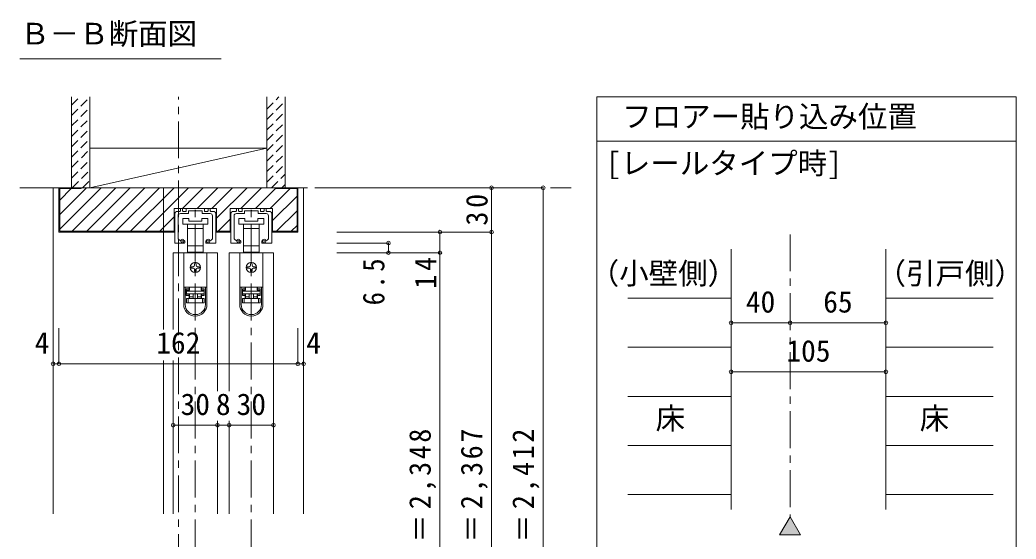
# Model space of a CAD drawing. Units: millimetres, scale not verified. Extents: x -957 to 993, y -689 to 708.
# Drawn here: x -97 to 579, y -228 to 124 of the extents above; entities that cross this region are included whole.
import ezdxf
from ezdxf.enums import TextEntityAlignment as Align

# ---------------------------------------------------------------- set-up
doc = ezdxf.new("R2010")
doc.units = ezdxf.units.MM
doc.header["$LTSCALE"] = 5
doc.header["$PDMODE"] = 32
doc.header["$PDSIZE"] = 2.5
doc.linetypes.add('CHAIN1', pattern=[8, 5, -1, 1, -1])
doc.linetypes.add('DASHED1', pattern=[1.8, 1.2, -0.6])
doc.layers.add('0-B_寸法', color=7, linetype='Continuous', lineweight=9)
doc.styles.add('ＭＳ ゴシック', font='')
doc.styles.get('ＭＳ ゴシック').set_extended_font_data('MS Gothic')

# ---------------------------------------------------------------- blocks, each defined once
blk = doc.blocks.new('01')
at = {"layer": '0-B_寸法'}
for p, q in [((-10.15, 6.02), (-10.15, 7.42)), ((-8.95, 7.72), (-9.85, 7.72)), ((-8.65, 6.02), (-8.65, 7.42)), ((-6.15, 7.42), (-6.15, 6.02)), ((-5.85, 7.72), (5.85, 7.72)), ((6.15, 7.42), (6.15, 6.02)), ((8.65, 6.02), (8.65, 7.42)), ((8.95, 7.72), (9.85, 7.72)), ((10.15, 6.02), (10.15, 7.42)), ((-14, 3.72), (-14, -15.48)), ((-12, 5.72), (-10.45, 5.72)), ((-11.65, 2.72), (-11.65, -12.157)), ((-10.15, 4.22), (-4.95, 4.22)), ((-6.45, 5.72), (-8.35, 5.72)), ((-4.65, 4.52), (-4.65, 5.92)), ((-4.35, 6.22), (-0.3, 6.22)), ((0, 6.52), (-0.3, 6.22)), ((0, 6.52), (0.3, 6.22)), ((4.35, 6.22), (0.3, 6.22)), ((4.65, 4.52), (4.65, 5.92)), ((10.15, 4.22), (4.95, 4.22)), ((6.45, 5.72), (8.35, 5.72)), ((12, 5.72), (10.45, 5.72)), ((11.65, 2.72), (11.65, -12.157)), ((14, 3.72), (14, -15.48)), ((-13.7, -15.78), (-7.45, -15.78)), ((-7.15, -15.48), (-7.15, -14.405)), ((7.15, -15.48), (7.15, -14.405)), ((13.7, -15.78), (7.45, -15.78))]:
    blk.add_line(p, q, dxfattribs=at)
for centre, radius, start, end in [((-9.85, 7.42), 0.3, 90, 180), ((-8.95, 7.42), 0.3, 0, 90), ((-5.85, 7.42), 0.3, 90, 180), ((5.85, 7.42), 0.3, 0, 90), ((8.95, 7.42), 0.3, 90, 180), ((9.85, 7.42), 0.3, 0, 90), ((-12, 3.72), 2, 90, 180), ((-10.15, 2.72), 1.5, 90, 180), ((-10.45, 6.02), 0.3, 270, 0), ((-8.35, 6.02), 0.3, 180, 270), ((-6.45, 6.02), 0.3, 270, 0), ((-4.95, 4.52), 0.3, 270, 0), ((-4.35, 5.92), 0.3, 90, 180), ((4.35, 5.92), 0.3, 0, 90), ((4.95, 4.52), 0.3, 180, 270), ((6.45, 6.02), 0.3, 180, 270), ((8.35, 6.02), 0.3, 270, 0), ((10.45, 6.02), 0.3, 180, 270), ((10.15, 2.72), 1.5, 0, 90), ((12, 3.72), 2, 0, 90), ((-9.65, -12.157), 2, 180, 253.54075), ((9.65, -12.157), 2, 286.45925, 0), ((-13.7, -15.48), 0.3, 180, 270), ((-8.8, -9.28), 5, 253.54075, 284.75682), ((-7.45, -14.405), 0.3, 0, 104.75682), ((-7.45, -15.48), 0.3, 270, 0), ((7.45, -14.405), 0.3, 75.24318, 180), ((7.45, -15.48), 0.3, 180, 270), ((8.8, -9.28), 5, 255.24318, 286.45925), ((13.7, -15.48), 0.3, 270, 0)]:
    blk.add_arc(centre, radius, start, end, dxfattribs=at)
for p in [(-8.8, -14.28), (8.8, -14.28)]:
    blk.add_point(p, dxfattribs=at)

msp = doc.modelspace()

# ---------------------------------------------------------------- linework, layer by layer
at = {"layer": '0-B_寸法'}
for p, q in [((39.485, 97.544), (-96.942, 97.544)), ((-61.942, 10.058), (-61.942, 71.709)), ((-49.442, 10.058), (-49.442, 71.709)), ((70.558, 10.058), (70.558, 71.709)), ((83.058, 10.058), (83.058, 71.709)), ((294.558, 71.709), (294.558, -478.929)), ((294.558, 71.709), (578.914, 71.709)), ((578.914, 71.709), (578.914, -478.929)), ((294.558, 41.709), (578.914, 41.709)), ((-49.442, 10.058), (70.558, 37.058)), ((-49.442, 37.058), (70.558, 37.058)), ((-74.442, 10.058), (-74.442, -210.942)), ((-74.442, 10.058), (-70.442, 10.058)), ((91.558, 10.058), (-70.442, 10.058)), ((-70.442, -19.942), (-70.442, 10.058)), ((-69.942, -8.116), (-51.769, 10.058)), ((-69.942, -18.015), (-41.87, 10.058)), ((-55.442, 9.558), (-69.942, 9.558)), ((-69.942, -19.442), (-69.942, 9.558)), ((-69.942, 1.784), (-62.169, 9.558)), ((-61.47, -19.442), (-31.97, 10.058)), ((-55.442, 10.058), (-55.442, 9.558)), ((-51.571, -19.442), (-22.071, 10.058)), ((-49.442, 10.058), (70.558, 10.058)), ((-41.671, -19.442), (-12.171, 10.058)), ((-31.772, -19.442), (-2.272, 10.058)), ((-21.872, -19.442), (7.628, 10.058)), ((-11.973, -19.442), (17.527, 10.058)), ((0.558, 10.058), (0.558, -86.088)), ((13.427, -3.942), (27.427, 10.058)), ((23.326, -3.942), (37.326, 10.058)), ((33.226, -3.942), (47.226, 10.058)), ((36.458, -10.61), (57.125, 10.058)), ((53.025, -3.942), (67.025, 10.058)), ((62.924, -3.942), (76.558, 9.691)), ((86.324, 9.558), (72.824, -3.942)), ((76.558, 9.558), (76.558, 10.058)), ((76.558, 9.558), (91.058, 9.558)), ((91.058, -19.442), (91.058, 9.558)), ((91.558, -19.942), (91.558, 10.058)), ((258.058, 10.058), (118.058, 10.058)), ((223.058, 10.058), (223.058, -19.942)), ((258.058, -439.942), (258.058, 10.058)), ((74.458, -12.208), (91.058, 4.392)), ((7.658, -19.942), (7.658, -3.942)), ((45.658, -19.942), (45.658, -3.942)), ((77.123, -19.442), (91.058, -5.507)), ((-2.073, -19.442), (7.658, -9.711)), ((13.558, -10.642), (13.558, -14.642)), ((17.558, -10.642), (13.558, -10.642)), ((17.558, -12.642), (17.558, -10.642)), ((26.558, -12.642), (17.558, -12.642)), ((26.558, -10.642), (26.558, -12.642)), ((30.558, -10.642), (26.558, -10.642)), ((30.558, -14.642), (30.558, -10.642)), ((37.525, -19.442), (45.658, -11.309)), ((51.558, -10.642), (51.558, -14.642)), ((55.558, -10.642), (51.558, -10.642)), ((55.558, -12.642), (55.558, -10.642)), ((64.558, -12.642), (55.558, -12.642)), ((64.558, -10.642), (64.558, -12.642)), ((68.558, -10.642), (64.558, -10.642)), ((68.558, -14.642), (68.558, -10.642)), ((7.658, -19.942), (-70.442, -19.942)), ((-69.942, -19.442), (7.658, -19.442)), ((13.558, -14.642), (22.058, -14.642)), ((16.808, -14.642), (16.808, -17.642)), ((16.808, -17.642), (16.808, -29.242)), ((16.808, -17.642), (22.058, -17.642)), ((22.058, -14.642), (30.558, -14.642)), ((22.058, -17.642), (27.308, -17.642)), ((27.308, -17.642), (27.308, -14.642)), ((27.308, -29.242), (27.308, -17.642)), ((45.658, -19.442), (36.458, -19.442)), ((45.658, -19.942), (36.458, -19.942)), ((51.558, -14.642), (60.058, -14.642)), ((54.808, -14.642), (54.808, -17.642)), ((54.808, -17.642), (54.808, -29.242)), ((54.808, -17.642), (60.058, -17.642)), ((60.058, -14.642), (68.558, -14.642)), ((60.058, -17.642), (65.308, -17.642)), ((65.308, -17.642), (65.308, -14.642)), ((65.308, -29.242), (65.308, -17.642)), ((91.058, -19.442), (74.458, -19.442)), ((91.558, -19.942), (74.458, -19.942)), ((87.022, -19.442), (91.058, -15.407)), ((223.058, -19.942), (118.058, -19.942)), ((188.058, -19.942), (188.058, -33.942)), ((223.058, -439.942), (223.058, -19.942)), ((16.808, -29.242), (16.808, -33.642)), ((22.058, -29.242), (16.808, -29.242)), ((16.808, -33.642), (18.058, -33.642)), ((27.308, -29.242), (22.058, -29.242)), ((26.058, -33.942), (26.058, -33.642)), ((26.058, -33.642), (27.308, -33.642)), ((27.308, -33.642), (27.308, -29.242)), ((54.808, -29.242), (54.808, -33.642)), ((60.058, -29.242), (54.808, -29.242)), ((54.808, -33.642), (56.058, -33.642)), ((65.308, -29.242), (60.058, -29.242)), ((64.058, -33.942), (64.058, -33.642)), ((64.058, -33.642), (65.308, -33.642)), ((65.308, -33.642), (65.308, -29.242)), ((153.058, -27.442), (118.058, -27.442)), ((153.058, -27.442), (153.058, -33.942)), ((385.58, -31.492), (385.58, -207.999)), ((490.58, -31.492), (490.58, -207.999)), ((37.058, -33.942), (7.058, -33.942)), ((7.058, -33.942), (7.058, -86.088)), ((14.158, -33.942), (14.158, -57.242)), ((29.958, -33.942), (14.158, -33.942)), ((29.958, -33.942), (29.958, -57.242)), ((37.058, -33.942), (37.058, -127.942)), ((45.058, -33.942), (45.058, -127.942)), ((75.058, -33.942), (45.058, -33.942)), ((52.158, -33.942), (52.158, -57.242)), ((67.958, -33.942), (52.158, -33.942)), ((67.958, -33.942), (67.958, -57.242)), ((75.058, -33.942), (75.058, -210.942)), ((188.058, -33.942), (118.058, -33.942)), ((188.058, -33.942), (188.058, -419.942)), ((20.558, -43.442), (19.558, -43.442)), ((19.558, -44.442), (20.558, -44.442)), ((21.558, -41.442), (21.558, -42.442)), ((21.558, -45.442), (21.558, -46.442)), ((22.558, -42.442), (22.558, -41.442)), ((22.558, -46.442), (22.558, -45.442)), ((24.558, -43.442), (23.558, -43.442)), ((23.558, -44.442), (24.558, -44.442)), ((58.558, -43.442), (57.558, -43.442)), ((57.558, -44.442), (58.558, -44.442)), ((59.558, -41.442), (59.558, -42.442)), ((59.558, -45.442), (59.558, -46.442)), ((60.558, -42.442), (60.558, -41.442)), ((60.558, -46.442), (60.558, -45.442)), ((62.558, -43.442), (61.558, -43.442)), ((61.558, -44.442), (62.558, -44.442)), ((14.158, -57.242), (14.158, -57.342)), ((29.958, -57.242), (14.158, -57.242)), ((14.158, -57.342), (14.158, -69.042)), ((15.158, -57.342), (14.158, -57.342)), ((15.158, -69.042), (15.158, -57.342)), ((17.858, -57.342), (15.158, -57.342)), ((15.958, -58.342), (17.858, -58.342)), ((15.958, -58.342), (15.958, -63.042)), ((17.858, -59.342), (15.958, -59.342)), ((18.058, -59.442), (16.158, -59.442)), ((16.158, -59.442), (16.158, -59.942)), ((17.158, -57.342), (17.158, -57.242)), ((17.858, -57.342), (17.858, -58.342)), ((17.858, -58.342), (17.858, -59.342)), ((18.058, -59.442), (18.058, -57.242)), ((26.058, -57.242), (26.058, -59.442)), ((27.958, -59.442), (26.058, -59.442)), ((26.258, -58.342), (26.258, -57.342)), ((28.958, -57.342), (26.258, -57.342)), ((26.258, -58.342), (28.158, -58.342)), ((26.958, -57.242), (26.958, -57.342)), ((27.958, -59.942), (27.958, -59.442)), ((28.158, -63.042), (28.158, -58.342)), ((29.958, -57.242), (29.958, -57.342)), ((29.958, -69.042), (29.958, -57.342)), ((52.158, -57.242), (52.158, -57.342)), ((67.958, -57.242), (52.158, -57.242)), ((52.158, -57.342), (52.158, -69.042)), ((53.158, -57.342), (52.158, -57.342)), ((53.158, -69.042), (53.158, -57.342)), ((55.858, -57.342), (53.158, -57.342)), ((53.958, -58.342), (55.858, -58.342)), ((53.958, -58.342), (53.958, -63.042)), ((55.858, -59.342), (53.958, -59.342)), ((56.058, -59.442), (54.158, -59.442)), ((54.158, -59.442), (54.158, -59.942)), ((55.158, -57.342), (55.158, -57.242)), ((55.858, -57.342), (55.858, -58.342)), ((55.858, -58.342), (55.858, -59.342)), ((56.058, -59.442), (56.058, -57.242)), ((64.058, -57.242), (64.058, -59.442)), ((65.958, -59.442), (64.058, -59.442)), ((64.258, -58.342), (64.258, -57.342)), ((66.958, -57.342), (64.258, -57.342)), ((64.258, -58.342), (66.158, -58.342)), ((64.958, -57.242), (64.958, -57.342)), ((65.958, -59.942), (65.958, -59.442)), ((66.158, -63.042), (66.158, -58.342)), ((67.958, -57.242), (67.958, -57.342)), ((67.958, -69.042), (67.958, -57.342)), ((17.858, -63.042), (15.958, -63.042)), ((16.158, -67.942), (16.158, -64.942)), ((16.158, -64.942), (17.158, -64.942)), ((17.158, -64.942), (17.158, -67.942)), ((17.158, -64.942), (26.958, -64.942)), ((17.858, -63.042), (17.858, -64.942)), ((18.058, -63.942), (18.058, -61.942)), ((18.058, -63.942), (20.558, -63.942)), ((18.058, -64.942), (18.058, -63.942)), ((20.558, -61.942), (20.558, -64.942)), ((23.558, -61.942), (23.558, -64.942)), ((26.058, -61.942), (26.058, -63.942)), ((26.258, -62.042), (28.158, -62.042)), ((26.258, -63.042), (26.258, -62.042)), ((26.258, -64.942), (26.258, -63.042)), ((28.158, -63.042), (26.258, -63.042)), ((26.958, -67.942), (26.958, -64.942)), ((26.958, -64.942), (27.958, -64.942)), ((27.958, -64.942), (27.958, -67.942)), ((55.858, -63.042), (53.958, -63.042)), ((54.158, -67.942), (54.158, -64.942)), ((54.158, -64.942), (55.158, -64.942)), ((55.158, -64.942), (55.158, -67.942)), ((55.158, -64.942), (64.958, -64.942)), ((55.858, -63.042), (55.858, -64.942)), ((56.058, -63.942), (56.058, -61.942)), ((56.058, -63.942), (58.558, -63.942)), ((56.058, -64.942), (56.058, -63.942)), ((58.558, -61.942), (58.558, -64.942)), ((61.558, -61.942), (61.558, -64.942)), ((64.058, -61.942), (64.058, -63.942)), ((64.258, -62.042), (66.158, -62.042)), ((64.258, -63.042), (64.258, -62.042)), ((64.258, -64.942), (64.258, -63.042)), ((66.158, -63.042), (64.258, -63.042)), ((64.958, -67.942), (64.958, -64.942)), ((64.958, -64.942), (65.958, -64.942)), ((65.958, -64.942), (65.958, -67.942)), ((17.158, -67.942), (16.158, -67.942)), ((26.958, -67.942), (17.158, -67.942)), ((27.958, -67.942), (26.958, -67.942)), ((55.158, -67.942), (54.158, -67.942)), ((64.958, -67.942), (55.158, -67.942)), ((65.958, -67.942), (64.958, -67.942)), ((-70.442, -109.246), (-70.442, -85.188)), ((385.58, -81.444), (425.58, -81.444)), ((425.58, -81.444), (490.58, -81.444)), ((91.558, -109.246), (91.558, -88.688)), ((0.558, -107.125), (0.558, -210.942)), ((7.058, -107.125), (7.058, -210.942)), ((-70.442, -109.246), (91.558, -109.246)), ((385.58, -114.746), (490.58, -114.746)), ((37.058, -147.942), (37.058, -210.942)), ((45.058, -147.942), (45.058, -210.942)), ((7.058, -150.942), (75.058, -150.942)), ((425.58, -213.024), (418.442, -225.387)), ((425.58, -213.024), (432.717, -225.387)), ((432.717, -225.387), (418.442, -225.387))]:
    msp.add_line(p, q, dxfattribs=at)
at = {"layer": '0-B_寸法', "linetype": 'DASHED1'}
for p, q in [((-61.942, 66.163), (-56.396, 71.709)), ((-61.942, 59.091), (-49.442, 71.591)), ((70.558, 63.454), (78.812, 71.709)), ((70.558, 56.383), (83.058, 68.883)), ((-61.942, 52.02), (-49.442, 64.52)), ((70.558, 49.312), (83.058, 61.812)), ((-61.942, 44.949), (-49.442, 57.449)), ((70.558, 42.241), (83.058, 54.741)), ((-61.942, 37.878), (-49.442, 50.378)), ((70.558, 35.17), (83.058, 47.67)), ((-61.942, 30.807), (-49.442, 43.307)), ((70.558, 28.099), (83.058, 40.599)), ((-61.621, 24.058), (-49.442, 36.236)), ((-61.97, 16.637), (-49.442, 29.165)), ((70.558, 21.028), (83.058, 33.528)), ((-61.479, 10.058), (-49.442, 22.094)), ((70.558, 13.957), (83.058, 26.457)), ((-54.408, 10.058), (-49.442, 15.023)), ((73.73, 10.058), (83.058, 19.386)), ((80.801, 10.058), (83.058, 12.315))]:
    msp.add_line(p, q, dxfattribs=at)
at = {"layer": '0-B_寸法', "linetype": 'CHAIN1'}
for p, q in [((10.558, -449.942), (10.558, 71.709)), ((-96.942, 10.058), (277.058, 10.058)), ((22.058, -439.942), (22.058, -3.942)), ((60.058, -439.942), (60.058, -3.942)), ((425.58, -21.492), (425.58, -213.024))]:
    msp.add_line(p, q, dxfattribs=at)
at = {"layer": '0-B_寸法', "color": 4}
for p, q in [((315.58, -64.794), (385.58, -64.794)), ((490.58, -64.794), (563.374, -64.794)), ((-74.442, -109.246), (-74.442, -85.188)), ((-70.442, -109.246), (-70.442, -85.188)), ((91.558, -109.246), (91.558, -85.188)), ((95.558, -109.246), (95.558, -85.188)), ((385.58, -98.095), (315.58, -98.095)), ((490.58, -98.095), (563.374, -98.095)), ((-74.442, -109.246), (-70.442, -109.246)), ((91.558, -109.246), (95.558, -109.246)), ((385.58, -131.396), (315.58, -131.396)), ((490.58, -131.396), (563.374, -131.396)), ((385.58, -164.698), (315.58, -164.698)), ((490.58, -164.698), (563.374, -164.698)), ((385.58, -197.999), (315.58, -197.999)), ((490.58, -197.999), (563.374, -197.999))]:
    msp.add_line(p, q, dxfattribs=at)
at = {"layer": '0-B_寸法'}
for points in [[(95.558, -210.942), (95.558, 10.058), (91.558, 10.058)], [(36.458, -19.942), (36.458, -3.942), (7.658, -3.942)], [(74.458, -19.942), (74.458, -3.942), (45.658, -3.942)], [(26.058, -33.642), (18.058, -33.642), (18.058, -33.942)], [(64.058, -33.642), (56.058, -33.642), (56.058, -33.942)], [(28.158, -59.342), (26.258, -59.342), (26.258, -58.342)], [(29.958, -57.342), (28.958, -57.342), (28.958, -69.042)], [(66.158, -59.342), (64.258, -59.342), (64.258, -58.342)], [(67.958, -57.342), (66.958, -57.342), (66.958, -69.042)], [(15.958, -62.042), (17.858, -62.042), (17.858, -63.042)], [(23.558, -63.942), (26.058, -63.942), (26.058, -64.942)], [(53.958, -62.042), (55.858, -62.042), (55.858, -63.042)], [(61.558, -63.942), (64.058, -63.942), (64.058, -64.942)]]:
    msp.add_lwpolyline(points, dxfattribs=at)
for points in [[(27.958, -61.942), (16.158, -61.942), (16.158, -59.942), (27.958, -59.942)], [(65.958, -61.942), (54.158, -61.942), (54.158, -59.942), (65.958, -59.942)]]:
    msp.add_lwpolyline(points, close=True, dxfattribs=at)
for centre in [(22.058, -43.942), (60.058, -43.942)]:
    msp.add_circle(centre, 3.5, dxfattribs=at)
for centre, radius, start, end in [((19.558, -43.942), 0.5, 90, 180), ((19.558, -43.942), 0.5, 180, 270), ((20.558, -42.442), 1, 270, 0), ((20.558, -45.442), 1, 0, 90), ((22.058, -41.442), 0.5, 90, 180), ((22.058, -46.442), 0.5, 180, 270), ((22.058, -41.442), 0.5, 0, 90), ((22.058, -46.442), 0.5, 270, 0), ((23.558, -42.442), 1, 180, 270), ((23.558, -45.442), 1, 90, 180), ((24.558, -43.942), 0.5, 0, 90), ((24.558, -43.942), 0.5, 270, 0), ((57.558, -43.942), 0.5, 90, 180), ((57.558, -43.942), 0.5, 180, 270), ((58.558, -42.442), 1, 270, 0), ((58.558, -45.442), 1, 0, 90), ((60.058, -41.442), 0.5, 90, 180), ((60.058, -46.442), 0.5, 180, 270), ((60.058, -41.442), 0.5, 0, 90), ((60.058, -46.442), 0.5, 270, 0), ((61.558, -42.442), 1, 180, 270), ((61.558, -45.442), 1, 90, 180), ((62.558, -43.942), 0.5, 0, 90), ((62.558, -43.942), 0.5, 270, 0), ((22.058, -69.042), 7.9, 180, 0), ((22.058, -69.042), 6.9, 180, 0), ((60.058, -69.042), 7.9, 180, 0), ((60.058, -69.042), 6.9, 180, 0)]:
    msp.add_arc(centre, radius, start, end, dxfattribs=at)
for p in [(223.058, 10.058), (258.058, 10.058), (188.058, -19.942), (223.058, -19.942), (153.058, -27.442), (153.058, -33.942), (188.058, -33.942), (385.58, -81.444), (425.58, -81.444), (490.58, -81.444), (-74.442, -109.246), (-70.442, -109.246), (91.558, -109.246), (95.558, -109.246), (385.58, -114.746), (490.58, -114.746), (7.058, -150.942), (37.058, -150.942), (45.058, -150.942), (75.058, -150.942)]:
    msp.add_point(p, dxfattribs=at)
at = {"layer": '0-B_寸法', "color": 16}
msp.add_solid([(432.717, -225.387), (425.58, -213.024), (418.442, -225.387)], dxfattribs=at)

# ---------------------------------------------------------------- block references
at = {"layer": '0-B_寸法'}
for p in [(22.058, -11.662), (60.058, -11.662)]:
    msp.add_blockref('01', p, dxfattribs=at)

# ---------------------------------------------------------------- texts
at = {"layer": '0-B_寸法', "style": 'ＭＳ ゴシック'}
for s, p in [('Ｂ－Ｂ断面図', (-96.749, 102.868)), ('フロアー貼り込み位置', (311.675, 46.709)), ('[レールタイプ時]', (300.796, 15.02)), ('（小壁側）', (289.645, -59.689)), ('（引戸側）', (484.243, -59.689)), ('40', (395.58, -78.944)), ('65', (448.08, -78.944)), ('162', (-4.442, -106.746)), ('4', (-86.912, -106.746)), ('4', (97.304, -106.746)), ('105', (423.08, -112.246)), ('30', (12.058, -148.442)), ('8', (36.058, -148.442)), ('30', (50.058, -148.442)), ('床', (334.33, -158.047)), ('床', (513.519, -158.047))]:
    msp.add_text(s, height=14.66, dxfattribs=at).set_placement(p, align=Align.BOTTOM_LEFT)
at = {"layer": '0-B_寸法', "char_height": 14.66, "attachment_point": 7, "rotation": 90, "style": 'ＭＳ ゴシック'}
for s, insert in [('\\T1.27;\\W0.95;30', (220.558, -15.567)), ('\\T1.27;\\W0.9;6.5', (150.558, -69.641)), ('\\T1.27;\\W0.95;14', (185.558, -58.391)), ('\\T1.19;\\W0.95;ＤＨ＝2,348', (185.558, -275.692)), ('\\T1.19;\\W0.95;枠内＝2,367', (220.558, -275.692)), ('\\T1.19;\\W0.95;枠外＝2,412', (255.558, -275.692))]:
    msp.add_mtext(s, dxfattribs=dict(at, insert=insert))

doc.saveas('drawing.dxf')
